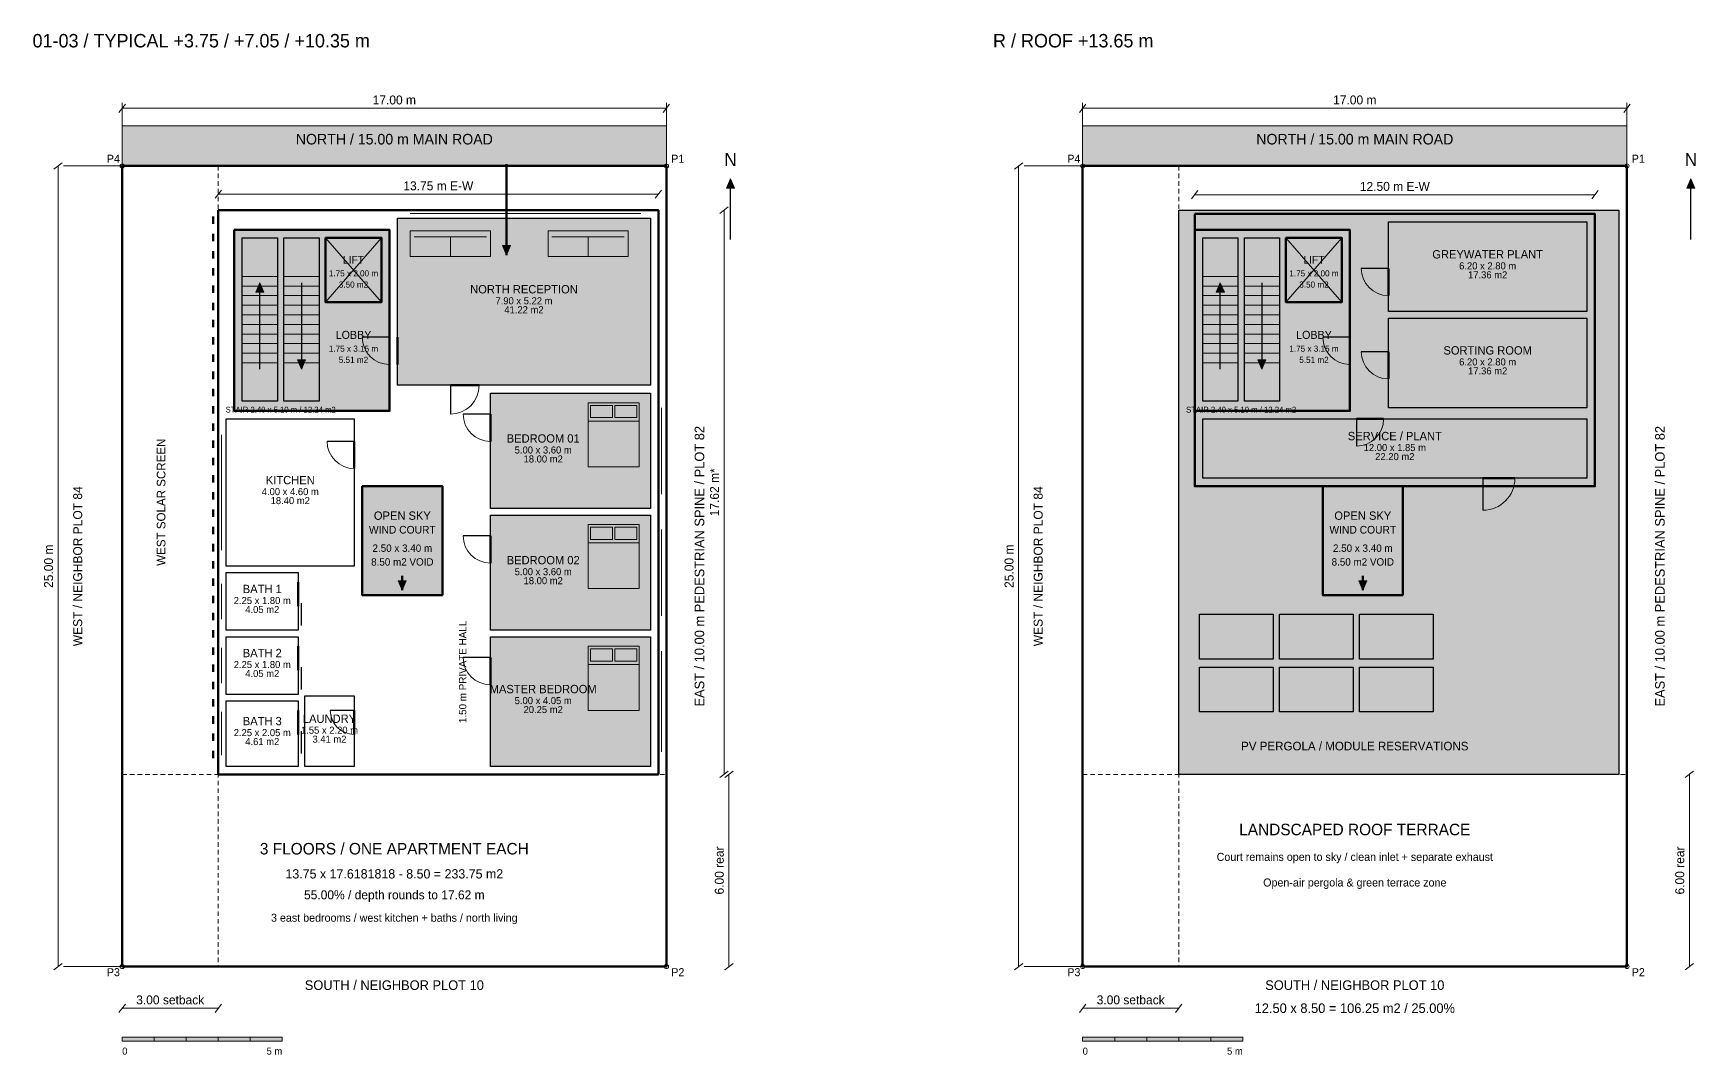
# Model space of a CAD drawing. Header units: millimetres. Extents: x 46 to 262000, y -13477 to 29142.
# Drawn here: x 60022 to 111950, y -2753 to 29142 of the extents above; entities that cross this region are included whole.
import ezdxf
from ezdxf.enums import TextEntityAlignment as Align

# ---------------------------------------------------------------- set-up
doc = ezdxf.new("R2010")
doc.units = ezdxf.units.MM
doc.linetypes.add('STUDY_DASH', pattern=[240, 140, -100])
for name, color, linetype in [('AREA_BOUNDARY', 3, 'Continuous'), ('CORE', 7, 'Continuous'), ('DIMENSIONS', 8, 'Continuous'), ('FURNITURE', 8, 'Continuous'), ('GLAZING', 4, 'Continuous'), ('PASSIVE_WIND_SUN', 4, 'Continuous'), ('SITE_BOUNDARY', 7, 'Continuous'), ('TEXT', 7, 'Continuous'), ('WALLS', 7, 'Continuous')]:
    doc.layers.add(name, color=color, linetype=linetype)

msp = doc.modelspace()

# ---------------------------------------------------------------- hatches: boundary and pattern name
at = {"layer": 'AREA_BOUNDARY', "true_color": 0xf6f3eb}
for points in [[(96300, 23500), (108800, 23500), (108800, 15000), (96300, 15000)], [(70300, 15000), (72800, 15000), (72800, 11600), (70300, 11600)], [(100300, 15000), (102800, 15000), (102800, 11600), (100300, 11600)]]:
    msp.add_hatch(color=7, dxfattribs=at).paths.add_polyline_path(points)
at = {"layer": 'CORE', "true_color": 0xe5e5df}
for points in [[(66300, 23000), (71150, 23000), (71150, 17350), (66300, 17350)], [(96300, 23000), (101150, 23000), (101150, 17350), (96300, 17350)]]:
    msp.add_hatch(color=7, dxfattribs=at).paths.add_polyline_path(points)
at = {"layer": 'CORE', "true_color": 0xf6f3eb}
for points in [[(66550, 22750), (67650, 22750), (67650, 17650), (66550, 17650)], [(67850, 22750), (68950, 22750), (68950, 17650), (67850, 17650)], [(69150, 22750), (70900, 22750), (70900, 20750), (69150, 20750)], [(96550, 22750), (97650, 22750), (97650, 17650), (96550, 17650)], [(97850, 22750), (98950, 22750), (98950, 17650), (97850, 17650)], [(99150, 22750), (100900, 22750), (100900, 20750), (99150, 20750)]]:
    msp.add_hatch(color=7, dxfattribs=at).paths.add_polyline_path(points)
at = {"layer": 'CORE', "true_color": 0x253b3d}
for points in [[(67100, 21350), (67225, 21055), (66975, 21055)], [(97100, 21350), (97225, 21055), (96975, 21055)], [(68400, 18650), (68275, 18945), (68525, 18945)], [(98400, 18650), (98275, 18945), (98525, 18945)]]:
    msp.add_hatch(color=7, dxfattribs=at).paths.add_polyline_path(points)
at = {"layer": 'DIMENSIONS', "true_color": 0x253b3d}
for points in [[(81800, 24600), (81925, 24305), (81675, 24305)], [(111800, 24600), (111925, 24305), (111675, 24305)], [(62800, -2200), (63800, -2200), (63800, -2330), (62800, -2330)], [(64800, -2200), (65800, -2200), (65800, -2330), (64800, -2330)], [(66800, -2200), (67800, -2200), (67800, -2330), (66800, -2330)], [(92800, -2200), (93800, -2200), (93800, -2330), (92800, -2330)], [(94800, -2200), (95800, -2200), (95800, -2330), (94800, -2330)], [(96800, -2200), (97800, -2200), (97800, -2330), (96800, -2330)]]:
    msp.add_hatch(color=7, dxfattribs=at).paths.add_polyline_path(points)
at = {"layer": 'DIMENSIONS', "true_color": 0xdfebe6}
msp.add_hatch(color=7, dxfattribs=at).paths.add_polyline_path([(95800, 23618), (109550, 23618), (109550, 6000), (95800, 6000)])
at = {"layer": 'DIMENSIONS', "true_color": 0xf6f3eb}
for points in [[(63800, -2200), (64800, -2200), (64800, -2330), (63800, -2330)], [(65800, -2200), (66800, -2200), (66800, -2330), (65800, -2330)], [(93800, -2200), (94800, -2200), (94800, -2330), (93800, -2330)], [(95800, -2200), (96800, -2200), (96800, -2330), (95800, -2330)]]:
    msp.add_hatch(color=7, dxfattribs=at).paths.add_polyline_path(points)
at = {"layer": 'PASSIVE_WIND_SUN', "true_color": 0x087c83}
for points in [[(74800, 22218), (74675, 22513), (74925, 22513)], [(71550, 11750), (71425, 12045), (71675, 12045)], [(101550, 11750), (101425, 12045), (101675, 12045)]]:
    msp.add_hatch(color=7, dxfattribs=at).paths.add_polyline_path(points)
at = {"layer": 'PASSIVE_WIND_SUN', "true_color": 0xbdd3d2}
for points in [[(96450, 11000), (98750, 11000), (98750, 9600), (96450, 9600)], [(98950, 11000), (101250, 11000), (101250, 9600), (98950, 9600)], [(101450, 11000), (103750, 11000), (103750, 9600), (101450, 9600)], [(96450, 9350), (98750, 9350), (98750, 7950), (96450, 7950)], [(98950, 9350), (101250, 9350), (101250, 7950), (98950, 7950)], [(101450, 9350), (103750, 9350), (103750, 7950), (101450, 7950)]]:
    msp.add_hatch(color=7, dxfattribs=at).paths.add_polyline_path(points)
at = {"layer": 'SITE_BOUNDARY', "true_color": 0xe5e5df}
for points in [[(62800, 26250), (79800, 26250), (79800, 25000), (62800, 25000)], [(92800, 26250), (109800, 26250), (109800, 25000), (92800, 25000)]]:
    msp.add_hatch(color=7, dxfattribs=at).paths.add_polyline_path(points)
at = {"layer": 'WALLS', "true_color": 0xdfebe6}
for points in [[(71400, 23368), (79300, 23368), (79300, 18150), (71400, 18150)], [(74300, 17900), (79300, 17900), (79300, 14300), (74300, 14300)], [(74300, 14100), (79300, 14100), (79300, 10500), (74300, 10500)], [(74300, 10300), (79300, 10300), (79300, 6250), (74300, 6250)]]:
    msp.add_hatch(color=7, dxfattribs=at).paths.add_polyline_path(points)

# ---------------------------------------------------------------- linework, layer by layer
at = {"layer": 'AREA_BOUNDARY', "lineweight": 90, "true_color": 0x253b3d}
msp.add_lwpolyline([(65800, 23618), (79550, 23618), (79550, 6000), (65800, 6000)], close=True, dxfattribs=at)
at = {"layer": 'AREA_BOUNDARY', "lineweight": 80, "true_color": 0x253b3d}
msp.add_lwpolyline([(96300, 23500), (108800, 23500), (108800, 15000), (96300, 15000)], close=True, dxfattribs=at)
at = {"layer": 'AREA_BOUNDARY', "lineweight": 50, "true_color": 0x087c83}
for points in [[(70300, 15000), (72800, 15000), (72800, 11600), (70300, 11600)], [(100300, 15000), (102800, 15000), (102800, 11600), (100300, 11600)]]:
    msp.add_lwpolyline(points, close=True, dxfattribs=at)
at = {"layer": 'CORE', "lineweight": 13, "true_color": 0x657473}
for p, q in [((69150, 22750), (70900, 20750)), ((70900, 22750), (69150, 20750)), ((99150, 22750), (100900, 20750)), ((100900, 22750), (99150, 20750))]:
    msp.add_line(p, q, dxfattribs=at)
at = {"layer": 'CORE', "lineweight": 18, "true_color": 0x657473}
for p, q in [((66550, 21550), (67650, 21550)), ((67850, 21550), (68950, 21550)), ((96550, 21550), (97650, 21550)), ((97850, 21550), (98950, 21550)), ((66550, 21250), (67650, 21250)), ((66550, 20950), (67650, 20950)), ((67850, 21250), (68950, 21250)), ((67850, 20950), (68950, 20950)), ((96550, 21250), (97650, 21250)), ((96550, 20950), (97650, 20950)), ((97850, 21250), (98950, 21250)), ((97850, 20950), (98950, 20950)), ((66550, 20650), (67650, 20650)), ((66550, 20350), (67650, 20350)), ((67850, 20650), (68950, 20650)), ((67850, 20350), (68950, 20350)), ((96550, 20650), (97650, 20650)), ((96550, 20350), (97650, 20350)), ((97850, 20650), (98950, 20650)), ((97850, 20350), (98950, 20350)), ((66550, 20050), (67650, 20050)), ((66550, 19750), (67650, 19750)), ((67850, 20050), (68950, 20050)), ((67850, 19750), (68950, 19750)), ((96550, 20050), (97650, 20050)), ((96550, 19750), (97650, 19750)), ((97850, 20050), (98950, 20050)), ((97850, 19750), (98950, 19750)), ((66550, 19450), (67650, 19450)), ((67850, 19450), (68950, 19450)), ((96550, 19450), (97650, 19450)), ((97850, 19450), (98950, 19450)), ((66550, 19150), (67650, 19150)), ((66550, 18850), (67650, 18850)), ((67850, 19150), (68950, 19150)), ((67850, 18850), (68950, 18850)), ((96550, 19150), (97650, 19150)), ((96550, 18850), (97650, 18850)), ((97850, 19150), (98950, 19150)), ((97850, 18850), (98950, 18850))]:
    msp.add_line(p, q, dxfattribs=at)
at = {"layer": 'CORE', "lineweight": 25, "true_color": 0x253b3d}
for p, q in [((67100, 18650), (67100, 21350)), ((68400, 21350), (68400, 18650)), ((97100, 18650), (97100, 21350)), ((98400, 21350), (98400, 18650))]:
    msp.add_line(p, q, dxfattribs=at)
at = {"layer": 'CORE', "lineweight": 70, "true_color": 0x253b3d}
for points in [[(66300, 23000), (71150, 23000), (71150, 17350), (66300, 17350)], [(96300, 23000), (101150, 23000), (101150, 17350), (96300, 17350)]]:
    msp.add_lwpolyline(points, close=True, dxfattribs=at)
at = {"layer": 'CORE', "lineweight": 25, "true_color": 0x253b3d}
for points in [[(66550, 22750), (67650, 22750), (67650, 17650), (66550, 17650)], [(67850, 22750), (68950, 22750), (68950, 17650), (67850, 17650)], [(96550, 22750), (97650, 22750), (97650, 17650), (96550, 17650)], [(97850, 22750), (98950, 22750), (98950, 17650), (97850, 17650)]]:
    msp.add_lwpolyline(points, close=True, dxfattribs=at)
at = {"layer": 'CORE', "lineweight": 50, "true_color": 0x253b3d}
for points in [[(69150, 22750), (70900, 22750), (70900, 20750), (69150, 20750)], [(99150, 22750), (100900, 22750), (100900, 20750), (99150, 20750)]]:
    msp.add_lwpolyline(points, close=True, dxfattribs=at)
at = {"layer": 'CORE', "lineweight": 13, "true_color": 0x253b3d}
for points in [[(67100, 21350), (67225, 21055), (66975, 21055)], [(97100, 21350), (97225, 21055), (96975, 21055)], [(68400, 18650), (68275, 18945), (68525, 18945)], [(98400, 18650), (98275, 18945), (98525, 18945)]]:
    msp.add_lwpolyline(points, close=True, dxfattribs=at)
at = {"layer": 'DIMENSIONS', "lineweight": 20, "true_color": 0x657473}
for p, q in [((62700, 26670), (62900, 26930)), ((79700, 26670), (79900, 26930)), ((92700, 26670), (92900, 26930)), ((109700, 26670), (109900, 26930)), ((60670, 24900), (60930, 25100)), ((90670, 24900), (90930, 25100)), ((65700, 23988), (65900, 24248)), ((79450, 23988), (79650, 24248)), ((96200, 23970), (96400, 24230)), ((108700, 23970), (108900, 24230)), ((81470, 23518), (81730, 23718)), ((81470, 5900), (81730, 6100)), ((81620, 5900), (81880, 6100)), ((111620, 5900), (111880, 6100)), ((60670, -100), (60930, 100)), ((81620, -100), (81880, 100)), ((90670, -100), (90930, 100)), ((111620, -100), (111880, 100)), ((62700, -1430), (62900, -1170)), ((65700, -1430), (65900, -1170)), ((92700, -1430), (92900, -1170)), ((95700, -1430), (95900, -1170))]:
    msp.add_line(p, q, dxfattribs=at)
at = {"layer": 'DIMENSIONS', "lineweight": 13, "true_color": 0x657473}
for p, q in [((62800, 25000), (62800, 26970)), ((62800, 26800), (79800, 26800)), ((79800, 25000), (79800, 26970)), ((92800, 25000), (92800, 26970)), ((92800, 26800), (109800, 26800)), ((109800, 25000), (109800, 26970)), ((60800, 25000), (60800, 0)), ((62800, 25000), (60970, 25000)), ((90800, 25000), (90800, 0)), ((92800, 25000), (90970, 25000)), ((65800, 24118), (79550, 24118)), ((96300, 24100), (108800, 24100)), ((81600, 23618), (81600, 6000)), ((81750, 6000), (81750, 0)), ((111750, 6000), (111750, 0)), ((62800, 0), (60970, 0)), ((92800, 0), (90970, 0)), ((62800, -1300), (65800, -1300)), ((92800, -1300), (95800, -1300))]:
    msp.add_line(p, q, dxfattribs=at)
at = {"layer": 'DIMENSIONS', "linetype": 'STUDY_DASH', "lineweight": 18, "true_color": 0x657473}
for p, q in [((65800, 25000), (65800, 0)), ((95800, 25000), (95800, 0)), ((62800, 6000), (79800, 6000)), ((92800, 6000), (109800, 6000))]:
    msp.add_line(p, q, dxfattribs=at)
at = {"layer": 'DIMENSIONS', "lineweight": 25, "true_color": 0x253b3d}
for p, q in [((81800, 22700), (81800, 24600)), ((111800, 22700), (111800, 24600))]:
    msp.add_line(p, q, dxfattribs=at)
at = {"layer": 'DIMENSIONS', "lineweight": 13, "true_color": 0x253b3d}
for points in [[(81800, 24600), (81925, 24305), (81675, 24305)], [(111800, 24600), (111925, 24305), (111675, 24305)], [(62800, -2200), (63800, -2200), (63800, -2330), (62800, -2330)], [(63800, -2200), (64800, -2200), (64800, -2330), (63800, -2330)], [(64800, -2200), (65800, -2200), (65800, -2330), (64800, -2330)], [(65800, -2200), (66800, -2200), (66800, -2330), (65800, -2330)], [(66800, -2200), (67800, -2200), (67800, -2330), (66800, -2330)], [(92800, -2200), (93800, -2200), (93800, -2330), (92800, -2330)], [(93800, -2200), (94800, -2200), (94800, -2330), (93800, -2330)], [(94800, -2200), (95800, -2200), (95800, -2330), (94800, -2330)], [(95800, -2200), (96800, -2200), (96800, -2330), (95800, -2330)], [(96800, -2200), (97800, -2200), (97800, -2330), (96800, -2330)]]:
    msp.add_lwpolyline(points, close=True, dxfattribs=at)
at = {"layer": 'DIMENSIONS', "lineweight": 30, "true_color": 0x657473}
msp.add_lwpolyline([(95800, 23618), (109550, 23618), (109550, 6000), (95800, 6000)], close=True, dxfattribs=at)
at = {"layer": 'FURNITURE', "lineweight": 13, "true_color": 0x657473}
for p, q in [((71920, 22788), (74180, 22788)), ((73050, 22788), (73050, 22168)), ((76220, 22788), (78480, 22788)), ((77350, 22788), (77350, 22168)), ((77350, 17030), (78950, 17030)), ((77350, 13230), (78950, 13230)), ((77350, 9430), (78950, 9430))]:
    msp.add_line(p, q, dxfattribs=at)
at = {"layer": 'FURNITURE', "lineweight": 20, "true_color": 0x657473}
for points in [[(71800, 22968), (74300, 22968), (74300, 22168), (71800, 22168)], [(76100, 22968), (78600, 22968), (78600, 22168), (76100, 22168)], [(77350, 17600), (78950, 17600), (78950, 15600), (77350, 15600)], [(77350, 13800), (78950, 13800), (78950, 11800), (77350, 11800)], [(77350, 10000), (78950, 10000), (78950, 8000), (77350, 8000)]]:
    msp.add_lwpolyline(points, close=True, dxfattribs=at)
at = {"layer": 'FURNITURE', "lineweight": 13, "true_color": 0x657473}
for points in [[(77430, 17520), (78110, 17520), (78110, 17140), (77430, 17140)], [(78190, 17520), (78870, 17520), (78870, 17140), (78190, 17140)], [(77430, 13720), (78110, 13720), (78110, 13340), (77430, 13340)], [(78190, 13720), (78870, 13720), (78870, 13340), (78190, 13340)], [(77430, 9920), (78110, 9920), (78110, 9540), (77430, 9540)], [(78190, 9920), (78870, 9920), (78870, 9540), (78190, 9540)]]:
    msp.add_lwpolyline(points, close=True, dxfattribs=at)
at = {"layer": 'GLAZING', "lineweight": 100, "true_color": 0xf6f3eb}
for p, q in [((71800, 23618), (79000, 23618)), ((79550, 17450), (79550, 14750)), ((65800, 16600), (65800, 13000)), ((79550, 13650), (79550, 10950)), ((65800, 11950), (65800, 10850)), ((65800, 9950), (65800, 8850)), ((79550, 9850), (79550, 6700)), ((65800, 7950), (65800, 6600))]:
    msp.add_line(p, q, dxfattribs=at)
at = {"layer": 'GLAZING', "lineweight": 40, "true_color": 0x087c83}
for p, q in [((71800, 23618), (79000, 23618)), ((79550, 17450), (79550, 14750)), ((65800, 16600), (65800, 13000)), ((79550, 13650), (79550, 10950)), ((65800, 11950), (65800, 10850)), ((65800, 9950), (65800, 8850)), ((79550, 9850), (79550, 6700)), ((65800, 7950), (65800, 6600))]:
    msp.add_line(p, q, dxfattribs=at)
at = {"layer": 'GLAZING', "lineweight": 18, "true_color": 0x087c83}
for p, q in [((71800, 23518), (79000, 23518)), ((79650, 17450), (79650, 14750)), ((65900, 16600), (65900, 13000)), ((79650, 13650), (79650, 10950)), ((65900, 11950), (65900, 10850)), ((65900, 9950), (65900, 8850)), ((79650, 9850), (79650, 6700)), ((65900, 7950), (65900, 6600))]:
    msp.add_line(p, q, dxfattribs=at)
at = {"layer": 'PASSIVE_WIND_SUN', "lineweight": 60, "true_color": 0x087c83}
for p, q in [((74800, 25050), (74800, 22218)), ((71550, 12200), (71550, 11750)), ((101550, 12200), (101550, 11750))]:
    msp.add_line(p, q, dxfattribs=at)
at = {"layer": 'PASSIVE_WIND_SUN', "lineweight": 70, "true_color": 0xa96519}
for p, q in [((65640, 23418), (65640, 23188)), ((65640, 22880), (65640, 22650)), ((65640, 22342), (65640, 22112)), ((65640, 21804), (65640, 21574)), ((65640, 21266), (65640, 21036)), ((65640, 20728), (65640, 20498)), ((65640, 20190), (65640, 19960)), ((65640, 19652), (65640, 19422)), ((65640, 19114), (65640, 18884)), ((65640, 18576), (65640, 18346)), ((65640, 18038), (65640, 17808)), ((65640, 17499), (65640, 17269)), ((65640, 16961), (65640, 16731)), ((65640, 16423), (65640, 16193)), ((65640, 15885), (65640, 15655)), ((65640, 15347), (65640, 15117)), ((65640, 14809), (65640, 14579)), ((65640, 14271), (65640, 14041)), ((65640, 13733), (65640, 13503)), ((65640, 13195), (65640, 12965)), ((65640, 12657), (65640, 12427)), ((65640, 12119), (65640, 11889)), ((65640, 11581), (65640, 11351)), ((65640, 11043), (65640, 10813)), ((65640, 10505), (65640, 10275)), ((65640, 9966), (65640, 9736)), ((65640, 9428), (65640, 9198)), ((65640, 8890), (65640, 8660)), ((65640, 8352), (65640, 8122)), ((65640, 7814), (65640, 7584)), ((65640, 7276), (65640, 7046)), ((65640, 6738), (65640, 6508))]:
    msp.add_line(p, q, dxfattribs=at)
at = {"layer": 'PASSIVE_WIND_SUN', "lineweight": 13, "true_color": 0x087c83}
for points in [[(74800, 22218), (74675, 22513), (74925, 22513)], [(71550, 11750), (71425, 12045), (71675, 12045)], [(101550, 11750), (101425, 12045), (101675, 12045)]]:
    msp.add_lwpolyline(points, close=True, dxfattribs=at)
at = {"layer": 'PASSIVE_WIND_SUN', "lineweight": 25, "true_color": 0x087c83}
for points in [[(96450, 11000), (98750, 11000), (98750, 9600), (96450, 9600)], [(98950, 11000), (101250, 11000), (101250, 9600), (98950, 9600)], [(101450, 11000), (103750, 11000), (103750, 9600), (101450, 9600)], [(96450, 9350), (98750, 9350), (98750, 7950), (96450, 7950)], [(98950, 9350), (101250, 9350), (101250, 7950), (98950, 7950)], [(101450, 9350), (103750, 9350), (103750, 7950), (101450, 7950)]]:
    msp.add_lwpolyline(points, close=True, dxfattribs=at)
at = {"layer": 'SITE_BOUNDARY', "lineweight": 13, "true_color": 0x657473}
for points in [[(62800, 26250), (79800, 26250), (79800, 25000), (62800, 25000)], [(92800, 26250), (109800, 26250), (109800, 25000), (92800, 25000)]]:
    msp.add_lwpolyline(points, close=True, dxfattribs=at)
at = {"layer": 'SITE_BOUNDARY', "lineweight": 60, "true_color": 0x253b3d}
for points in [[(62800, 25000), (79800, 25000), (79800, 0), (62800, 0)], [(92800, 25000), (109800, 25000), (109800, 0), (92800, 0)]]:
    msp.add_lwpolyline(points, close=True, dxfattribs=at)
at = {"layer": 'SITE_BOUNDARY', "lineweight": 18, "true_color": 0x253b3d}
for centre in [(62800, 25000), (79800, 25000), (92800, 25000), (109800, 25000), (62800, 0), (79800, 0), (92800, 0), (109800, 0)]:
    msp.add_circle(centre, 65, dxfattribs=at)
at = {"layer": 'WALLS', "lineweight": 25, "true_color": 0x253b3d}
for p, q in [((102350, 21800), (101500, 21800)), ((71150, 19650), (70300, 19650)), ((101150, 19650), (100300, 19650)), ((102350, 19200), (101500, 19200)), ((73050, 18150), (73050, 17250)), ((74300, 17250), (73450, 17250)), ((101350, 17100), (101350, 16250)), ((70050, 16400), (69200, 16400)), ((105300, 15250), (105300, 14250)), ((74300, 13450), (73450, 13450)), ((68390, 11350), (68390, 10650)), ((68390, 9350), (68390, 8650)), ((74300, 9650), (73450, 9650)), ((70050, 8000), (69300, 8000)), ((68390, 7350), (68390, 6650))]:
    msp.add_line(p, q, dxfattribs=at)
at = {"layer": 'WALLS', "lineweight": 100, "true_color": 0xf6f3eb}
for p, q in [((102350, 21800), (102350, 20950)), ((71150, 19650), (71150, 18800)), ((71400, 19650), (71400, 18800)), ((101150, 19650), (101150, 18800)), ((102350, 19200), (102350, 18350)), ((73050, 18150), (73950, 18150)), ((74300, 17250), (74300, 16400)), ((101350, 17100), (102200, 17100)), ((70050, 16400), (70050, 15550)), ((105300, 15250), (106300, 15250)), ((74300, 13450), (74300, 12600)), ((68300, 12000), (68300, 11250)), ((68300, 10000), (68300, 9250)), ((74300, 9650), (74300, 8800)), ((68300, 8000), (68300, 7250)), ((70050, 8000), (70050, 7250))]:
    msp.add_line(p, q, dxfattribs=at)
at = {"layer": 'WALLS', "lineweight": 25, "true_color": 0x657473}
for points in [[(71400, 23368), (79300, 23368), (79300, 18150), (71400, 18150)], [(102350, 23250), (108550, 23250), (108550, 20450), (102350, 20450)], [(102350, 20250), (108550, 20250), (108550, 17450), (102350, 17450)], [(74300, 17900), (79300, 17900), (79300, 14300), (74300, 14300)], [(66050, 17100), (70050, 17100), (70050, 12500), (66050, 12500)], [(96550, 17100), (108550, 17100), (108550, 15250), (96550, 15250)], [(74300, 14100), (79300, 14100), (79300, 10500), (74300, 10500)], [(66050, 12300), (68300, 12300), (68300, 10500), (66050, 10500)], [(66050, 10300), (68300, 10300), (68300, 8500), (66050, 8500)], [(74300, 10300), (79300, 10300), (79300, 6250), (74300, 6250)], [(68500, 8450), (70050, 8450), (70050, 6250), (68500, 6250)], [(66050, 8300), (68300, 8300), (68300, 6250), (66050, 6250)]]:
    msp.add_lwpolyline(points, close=True, dxfattribs=at)
at = {"layer": 'WALLS', "lineweight": 15, "true_color": 0x657473}
for centre, radius, start, end in [((102350, 21800), 850, -180, -90), ((71150, 19650), 850, -180, -90), ((101150, 19650), 850, -180, -90), ((102350, 19200), 850, -180, -90), ((73050, 18150), 900, -90, 0), ((74300, 17250), 850, -180, -90), ((101350, 17100), 850, -90, 0), ((70050, 16400), 850, -180, -90), ((105300, 15250), 1000, -90, 0), ((74300, 13450), 850, -180, -90), ((74300, 9650), 850, -180, -90), ((70050, 8000), 750, -180, -90)]:
    msp.add_arc(centre, radius, start, end, dxfattribs=at)

# ---------------------------------------------------------------- texts
at = {"layer": 'TEXT'}
for s, p in [('01-03 / TYPICAL +3.75 / +7.05 / +10.35 m', (60000, 28700)), ('R / ROOF +13.65 m', (90000, 28700))]:
    msp.add_text(s, height=420, dxfattribs=at).set_placement(p)
at = {"layer": 'TEXT', "lineweight": 25, "true_color": 0x657473}
for s, height, p in [('17.00 m', 280, (71300, 26920)), ('17.00 m', 280, (101300, 26920)), ('13.75 m E-W', 280, (72675, 24238)), ('12.50 m E-W', 280, (102550, 24220)), ('6.20 x 2.80 m', 220, (105450, 21770)), ('17.36 m2', 220, (105450, 21490)), ('7.90 x 5.22 m', 220, (75350, 20679)), ('41.22 m2', 220, (75350, 20399)), ('1.75 x 3.15 m', 190, (70025, 19200)), ('1.75 x 3.15 m', 190, (100025, 19200)), ('5.51 m2', 190, (70025, 18850)), ('5.51 m2', 190, (100025, 18850)), ('6.20 x 2.80 m', 220, (105450, 18770)), ('17.36 m2', 220, (105450, 18490)), ('STAIR 2.40 x 5.10 m / 12.24 m2', 180, (67750, 17300)), ('STAIR 2.40 x 5.10 m / 12.24 m2', 180, (97750, 17300)), ('5.00 x 3.60 m', 220, (75950, 16020)), ('12.00 x 1.85 m', 220, (102550, 16095)), ('18.00 m2', 220, (75950, 15740)), ('22.20 m2', 220, (102550, 15815)), ('4.00 x 4.60 m', 220, (68050, 14720)), ('18.40 m2', 220, (68050, 14440)), ('5.00 x 3.60 m', 220, (75950, 12220)), ('18.00 m2', 220, (75950, 11940)), ('2.25 x 1.80 m', 220, (67175, 11320)), ('4.05 m2', 220, (67175, 11040)), ('2.25 x 1.80 m', 220, (67175, 9320)), ('4.05 m2', 220, (67175, 9040)), ('5.00 x 4.05 m', 220, (75950, 8195)), ('20.25 m2', 220, (75950, 7915)), ('2.25 x 2.05 m', 220, (67175, 7195)), ('1.55 x 2.20 m', 220, (69275, 7270)), ('4.61 m2', 220, (67175, 6915)), ('3.41 m2', 220, (69275, 6990)), ('Court remains open to sky / clean inlet + separate exhaust', 250, (101300, 3300)), ('Open-air pergola & green terrace zone', 250, (101300, 2500)), ('55.00% / depth rounds to 17.62 m', 280, (71300, 2100)), ('3 east bedrooms / west kitchen + baths / north living', 250, (71300, 1400)), ('SOUTH / NEIGHBOR PLOT 10', 300, (71300, -730)), ('SOUTH / NEIGHBOR PLOT 10', 300, (101300, -730)), ('3.00 setback', 280, (64300, -1180)), ('3.00 setback', 280, (94300, -1180))]:
    msp.add_text(s, height=height, dxfattribs=at).set_placement(p, align=Align.CENTER)
at = {"layer": 'TEXT', "lineweight": 25, "true_color": 0x253b3d}
for s, height, p in [('NORTH / 15.00 m MAIN ROAD', 330, (71300, 25670)), ('NORTH / 15.00 m MAIN ROAD', 330, (101300, 25670)), ('N', 400, (81800, 25000)), ('N', 400, (111800, 25000)), ('GREYWATER PLANT', 260, (105450, 22110)), ('LIFT', 240, (70025, 21950)), ('LIFT', 240, (100025, 21950)), ('1.75 x 2.00 m', 190, (70025, 21550)), ('3.50 m2', 190, (70025, 21200)), ('1.75 x 2.00 m', 190, (100025, 21550)), ('3.50 m2', 190, (100025, 21200)), ('NORTH RECEPTION', 260, (75350, 21019)), ('LOBBY', 250, (70025, 19600)), ('LOBBY', 250, (100025, 19600)), ('SORTING ROOM', 260, (105450, 19110)), ('BEDROOM 01', 260, (75950, 16360)), ('SERVICE / PLANT', 260, (102550, 16435)), ('KITCHEN', 260, (68050, 15060)), ('BEDROOM 02', 260, (75950, 12560)), ('BATH 1', 260, (67175, 11660)), ('BATH 2', 260, (67175, 9660)), ('MASTER BEDROOM', 260, (75950, 8535)), ('BATH 3', 260, (67175, 7535)), ('LAUNDRY', 260, (69275, 7610)), ('LANDSCAPED ROOF TERRACE', 360, (101300, 4100)), ('3 FLOORS / ONE APARTMENT EACH', 360, (71300, 3500))]:
    msp.add_text(s, height=height, dxfattribs=at).set_placement(p, align=Align.CENTER)
for s, height, p in [('P4', 250, (62320, 25100)), ('P1', 250, (79950, 25100)), ('P4', 250, (92320, 25100)), ('P1', 250, (109950, 25100)), ('P3', 250, (62320, -300)), ('P2', 250, (79950, -300)), ('P3', 250, (92320, -300)), ('P2', 250, (109950, -300)), ('0', 220, (62800, -2750)), ('0', 220, (92800, -2750))]:
    msp.add_text(s, height=height, dxfattribs=at).set_placement(p)
at = {"layer": 'TEXT', "lineweight": 25, "true_color": 0x657473}
for s, height, p in [('EAST / 10.00 m PEDESTRIAN SPINE / PLOT 82', 300, (80980, 12500)), ('EAST / 10.00 m PEDESTRIAN SPINE / PLOT 82', 300, (110980, 12500)), ('17.62 m*', 280, (81440, 14809)), ('WEST / NEIGHBOR PLOT 84', 280, (61550, 12500)), ('WEST / NEIGHBOR PLOT 84', 280, (91550, 12500)), ('25.00 m', 280, (60640, 12500)), ('25.00 m', 280, (90640, 12500)), ('1.50 m PRIVATE HALL', 230, (73550, 9200)), ('6.00 rear', 280, (81590, 3000)), ('6.00 rear', 280, (111590, 3000))]:
    msp.add_text(s, height=height, rotation=90, dxfattribs=at).set_placement(p, align=Align.CENTER)
at = {"layer": 'TEXT', "lineweight": 25, "true_color": 0xa96519}
msp.add_text('WEST SOLAR SCREEN', height=270, rotation=90, dxfattribs=at).set_placement((64150, 14500), align=Align.CENTER)
at = {"layer": 'TEXT', "lineweight": 25, "true_color": 0x087c83}
for s, height, p in [('OPEN SKY', 260, (71550, 13950)), ('OPEN SKY', 260, (101550, 13950)), ('WIND COURT', 240, (71550, 13520)), ('WIND COURT', 240, (101550, 13520)), ('2.50 x 3.40 m', 230, (71550, 12950)), ('2.50 x 3.40 m', 230, (101550, 12950)), ('8.50 m2 VOID', 230, (71550, 12520)), ('8.50 m2 VOID', 230, (101550, 12520)), ('PV PERGOLA / MODULE RESERVATIONS', 270, (101300, 6750)), ('13.75 x 17.6181818 - 8.50 = 233.75 m2', 290, (71300, 2750)), ('12.50 x 8.50 = 106.25 m2 / 25.00%', 300, (101300, -1450))]:
    msp.add_text(s, height=height, dxfattribs=at).set_placement(p, align=Align.CENTER)
at = {"layer": 'TEXT', "lineweight": 25, "true_color": 0x253b3d}
for p in [(67800, -2750), (97800, -2750)]:
    msp.add_text('5 m', height=220, dxfattribs=at).set_placement(p, align=Align.RIGHT)

doc.saveas('drawing.dxf')
